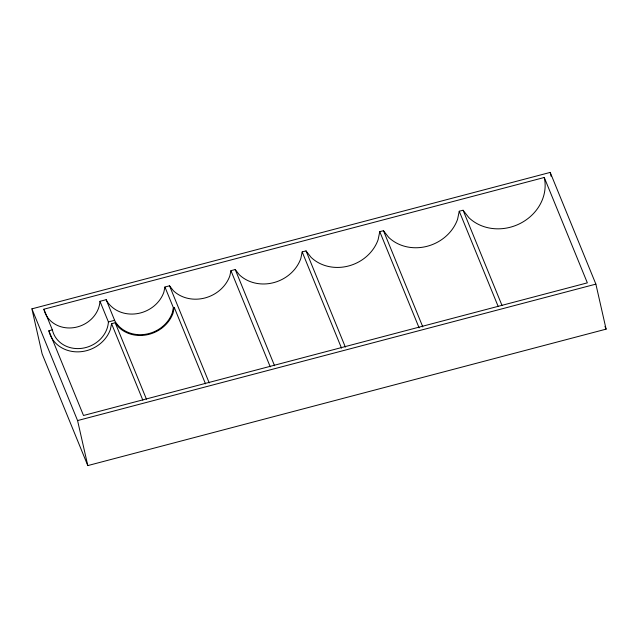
<?xml version="1.0" encoding="UTF-8"?>
<svg xmlns="http://www.w3.org/2000/svg" width="638" height="638" viewBox="0 0 638 638"><rect width="100%" height="100%" fill="white"/><g stroke="black" fill="none" stroke-linecap="round" stroke-linejoin="round"><path stroke-width="0.96" d="M173.361 307.652L174.254 307.412L173.089 313.027A32.498 28.901 -22.2 0 1 118.78 327.326L115.199 322.748L111.578 323.705L110.374 329.487A32.386 28.798 -22.2 0 1 78.211 351.857A32.386 28.798 -22.2 0 1 48.863 330.755L52.34 329.838A28.79 25.6 -22.2 0 0 82.127 348.3A28.79 25.6 -22.2 0 0 108.42 321.943L114.617 320.308L114.856 320.93A31.637 28.136 -22.2 0 0 144.938 334.368A31.637 28.136 -22.2 0 0 172.284 312.843L173.361 307.652L164.931 287.02L169.533 285.808L173.361 290.713A33.814 30.066 -22.2 0 0 229.863 275.839L230.94 270.671L235.231 269.539L239.29 274.739A36.813 32.737 -22.2 0 0 300.809 258.542L302.181 251.914L306.033 250.901L311.081 257.361A40.106 35.672 -22.2 0 0 378.111 239.713L379.777 231.666L383.47 230.693L388.725 237.416A41.199 36.637 -22.2 0 0 457.574 219.297L459.248 211.242L463.076 210.237L468.93 217.725A44.269 39.365 -22.2 0 0 521.055 223.013A44.269 39.365 -22.2 0 0 544.262 177.492L587.343 282.857L83.506 415.49L48.863 330.755M164.931 287.02L163.854 292.212A31.637 28.136 -22.2 0 1 136.5 313.744A31.637 28.136 -22.2 0 1 106.418 300.299L106.179 299.685L99.983 301.311A28.79 25.6 -22.2 0 1 73.697 327.669A28.79 25.6 -22.2 0 1 43.902 309.207L544.262 177.492M31.9 308.856L550.203 172.412L595.876 284.125L606.1 329.144L87.797 465.588L42.124 353.875L31.9 308.856L77.573 420.57L87.797 465.588M77.573 420.57L595.876 284.125M604.976 326.401L606.1 329.144M463.076 210.237L502.034 305.522M459.248 211.242L498.206 306.535M383.47 230.693L422.803 326.895M379.777 231.666L419.11 327.868M306.033 250.901L345.365 347.104M302.181 251.914L341.513 348.117M235.231 269.539L274.563 365.749M230.94 270.671L270.265 366.874M169.533 285.808L209.232 382.936M174.254 307.412L205.508 383.869M106.179 299.685L114.617 320.308M115.199 322.748L146.453 399.197M111.578 323.705L142.832 400.154M99.983 301.311L108.42 321.943M43.902 309.207L52.34 329.838M550.203 172.412L551.072 176.24"/></g></svg>
